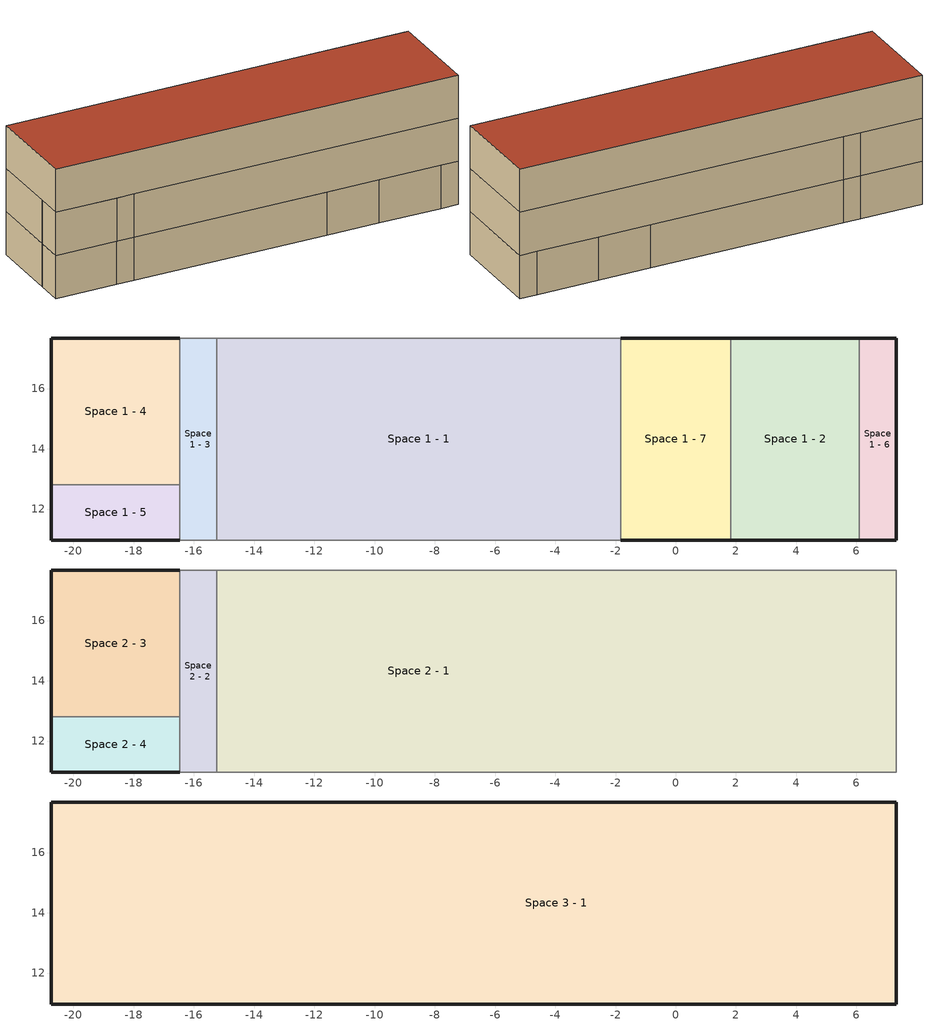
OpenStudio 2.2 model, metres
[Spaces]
Space 1 - 1
 floor adiabatic: -1.83,10.97 -15.24,10.97 -15.24,17.68 -1.83,17.68 z0
 wall adiabatic: -1.83,10.97 -1.83,17.68 -15.24,17.68 -15.24,10.97 -1.83,10.97 z0:3
 ceiling adiabatic: -1.83,10.97 -1.83,17.68 -15.24,17.68 -15.24,10.97 z3
Space 1 - 4
 floor ground: -16.46,12.8 -20.73,12.8 -20.73,17.68 -16.46,17.68 z0
 wall outside: -16.46,17.68 -20.73,17.68 -20.73,12.8 z0:3
 wall to Space 1 - 5: -20.73,12.8 -16.46,12.8 z0:3
 wall adiabatic: -16.46,12.8 -16.46,17.68 z0:3
Space 1 - 2
 floor ground: 1.83,17.68 6.1,17.68 6.1,10.97 1.83,10.97 z0
 wall outside: 6.1,17.68 1.83,17.68 / 1.83,10.97 6.1,10.97 z0:3
 wall to Space 1 - 6: 6.1,10.97 6.1,17.68 z0:3
 wall to Space 1 - 7: 1.83,17.68 1.83,10.97 z0:3
 ceiling adiabatic: 6.1,10.97 6.1,17.68 1.83,17.68 1.83,10.97 z3
Space 1 - 3
 floor adiabatic: -15.24,10.97 -16.46,10.97 -16.46,12.8 -16.46,17.68 -15.24,17.68 z0
 wall adiabatic: -16.46,10.97 -15.24,10.97 -15.24,17.68 -16.46,17.68 -16.46,12.8 -16.46,10.97 z0:3
 ceiling adiabatic: -15.24,17.68 -16.46,17.68 -16.46,12.8 -16.46,10.97 -15.24,10.97 z3
Space 1 - 6
 floor ground: 6.1,17.68 7.32,17.68 7.32,10.97 6.1,10.97 z0
 wall outside: 6.1,10.97 7.32,10.97 7.32,17.68 6.1,17.68 z0:3
 ceiling adiabatic: 6.1,10.97 7.32,10.97 7.32,17.68 6.1,17.68 z3
Space 1 - 5
 floor ground: -16.46,10.97 -20.73,10.97 -20.73,12.8 -16.46,12.8 z0
 wall outside: -20.73,12.8 -20.73,10.97 -16.46,10.97 z0:3
 wall adiabatic: -16.46,10.97 -16.46,12.8 z0:3
Space 1 - 7
 floor ground: 1.83,10.97 -1.83,10.97 -1.83,17.68 1.83,17.68 z0
 wall outside: -1.83,10.97 1.83,10.97 / 1.83,17.68 -1.83,17.68 z0:3
 wall adiabatic: -1.83,17.68 -1.83,10.97 z0:3
 ceiling adiabatic: 1.83,17.68 -1.83,17.68 -1.83,10.97 1.83,10.97 z3
Space 2 - 4
 floor to Space 1 - 5: -16.46,10.97 -20.73,10.97 -20.73,12.8 -16.46,12.8 z3
 wall outside: -20.73,12.8 -20.73,10.97 -16.46,10.97 z3:6
 wall to Space 2 - 3: -16.46,12.8 -20.73,12.8 z3:6
 wall adiabatic: -16.46,10.97 -16.46,12.8 z3:6
Space 2 - 1
 floor adiabatic: 6.1,17.68 6.1,10.97 1.83,10.97 1.83,17.68 z3; -1.83,17.68 -1.83,10.97 -15.24,10.97 -15.24,17.68 z3; 7.32,17.68 7.32,10.97 6.1,10.97 6.1,17.68 z3; 1.83,17.68 1.83,10.97 -1.83,10.97 -1.83,17.68 z3
 wall adiabatic: -15.24,10.97 7.32,10.97 7.32,17.68 -15.24,17.68 -15.24,10.97 z3:6
 ceiling adiabatic: 7.32,10.97 7.32,17.68 -15.24,17.68 -15.24,10.97 z6
Space 2 - 3
 floor to Space 1 - 4: -16.46,12.8 -20.73,12.8 -20.73,17.68 -16.46,17.68 z3
 wall outside: -16.46,17.68 -20.73,17.68 -20.73,12.8 z3:6
 wall adiabatic: -16.46,12.8 -16.46,17.68 z3:6
Space 2 - 2
 floor adiabatic: -15.24,10.97 -16.46,10.97 -16.46,12.8 -16.46,17.68 -15.24,17.68 z3
 wall adiabatic: -16.46,10.97 -15.24,10.97 -15.24,17.68 -16.46,17.68 -16.46,12.8 -16.46,10.97 z3:6
 ceiling adiabatic: -15.24,10.97 -15.24,17.68 -16.46,17.68 -16.46,10.97 z6
Space 3 - 1
 floor adiabatic: 7.32,17.68 7.32,10.97 -15.24,10.97 -15.24,17.68 z6; -15.24,17.68 -15.24,10.97 -16.46,10.97 -16.46,17.68 z6
 floor to Space 2 - 3: -16.46,17.68 -16.46,12.8 -20.73,12.8 -20.73,17.68 z6
 floor to Space 2 - 4: -16.46,12.8 -16.46,10.97 -20.73,10.97 -20.73,12.8 z6
 wall outside: -20.73,10.97 7.32,10.97 7.32,17.68 -20.73,17.68 -20.73,10.97 z6:9
 roof outside: 7.32,17.68 -20.73,17.68 -20.73,10.97 7.32,10.97 z9
[Building]
Building: Standards Number of Above Ground Stories=2; Standards Building Type=singlefamilydetached
[Site]
Denver Intl Ap_CO_USA: Latitude {deg}=39.83; Longitude {deg}=-104.65; Time Zone {hr}=-7; Elevation {m}=1650
[ClimateZones]
Climate Zone Institution Name 2=Building America; Climate Zone Document Year 2=0; Climate Zone Value 2=Cold
[Site:WaterMainsTemperature]
Calculation Method=Correlation; Annual Average Outdoor Air Temperature {C}=10.8753; Maximum Difference In Monthly Average Outdoor Air Temperatures {deltaC}=23.1524
[Site:GroundTemperature:BuildingSurface]
6.71221, 4.9416, 4.79814, 5.63626, 9.00496, 12.3608, 15.2732, 17.1228, 17.2883, 15.7979, 12.9685, 9.71588
[Site:GroundTemperature:Deep]
10.8753, 10.8753, 10.8753, 10.8753, 10.8753, 10.8753, 10.8753, 10.8753, 10.8753, 10.8753, 10.8753, 10.8753
[Space] Building Unit=unit 1
Name | Space Type | Building Story | Thermal Zone
Space 2 - 4 | bathroom | Story 2 | bathroom 2 zone
Space 1 - 1 | corridor | Story 1 | living 1 zone
Space 2 - 1 | corridor | Story 2 | living 2 zone
Space 1 - 4 | bedroom | Story 1 | bedroom 1 zone
Space 2 - 3 | bedroom | Story 2 | bedroom 2 zone
Space 3 - 1 | attic | Story 3 | attic zone
Space 1 - 2 | garage | Story 1 | garage zone
Space 1 - 3 | corridor | Story 1 | hallway 1 zone
Space 2 - 2 | corridor | Story 2 | hallway 2 zone
Space 1 - 6 | laundry room | Story 1 | laundry 1 zone
Space 1 - 5 | bathroom | Story 1 | bathroom 1 zone
Space 1 - 7 | kitchen | Story 1 | kitchen zone
[ThermalZone] Use Ideal Air Loads=No
bathroom 2 zone; living 1 zone; living 2 zone; bedroom 1 zone; bedroom 2 zone; attic zone; garage zone; hallway 1 zone; hallway 2 zone; laundry 1 zone; bathroom 1 zone; kitchen zone
[Sizing:Zone] Zone Cooling Design Supply Air Temperature Input Method=SupplyAirTemperature; Zone Cooling Design Supply Air Temperature {C}=14; Zone Cooling Design Supply Air Temperature Difference {deltaC}=11.11; Zone Heating Design Supply Air Temperature Input Method=SupplyAirTemperature; Zone Heating Design Supply Air Temperature {C}=40; Zone Heating Design Supply Air Temperature Difference {deltaC}=11.11; Zone Cooling Design Supply Air Humidity Ratio {kg-H2O/kg-air}=0.0085; Zone Heating Design Supply Air Humidity Ratio {kg-H2O/kg-air}=0.008; Cooling Design Air Flow Method=DesignDay; Heating Design Air Flow Method=DesignDay; Account for Dedicated Outdoor Air System=No; Dedicated Outdoor Air System Control Strategy=NeutralSupplyAir; Dedicated Outdoor Air Low Setpoint Temperature for Design {C}=autosize; Dedicated Outdoor Air High Setpoint Temperature for Design {C}=autosize
bathroom 2 zone; living 1 zone; living 2 zone; bedroom 1 zone; bedroom 2 zone; attic zone; garage zone; hallway 1 zone; hallway 2 zone; laundry 1 zone; bathroom 1 zone; kitchen zone
[SpaceType]
Name | Standards Space Type
bathroom | bathroom
corridor | corridor
bedroom | bedroom
attic | attic
garage | garage
laundry room | laundry room
kitchen | kitchen
[BuildingStory]
Story 2; Story 1; Story 3
[BuildingUnit]
unit 1: Building Unit Feature Name 1=SizingInfoGarageFracUnderFinishedSpace; Building Unit Feature Data Type 1=Double; Building Unit Feature Value 1=0.5; Building Unit Feature Name 2=NumberOfBedrooms; Building Unit Feature Data Type 2=Integer; Building Unit Feature Value 2=2; Building Unit Feature Name 3=NumberOfBathrooms; Building Unit Feature Data Type 3=Double; Building Unit Feature Value 3=2
